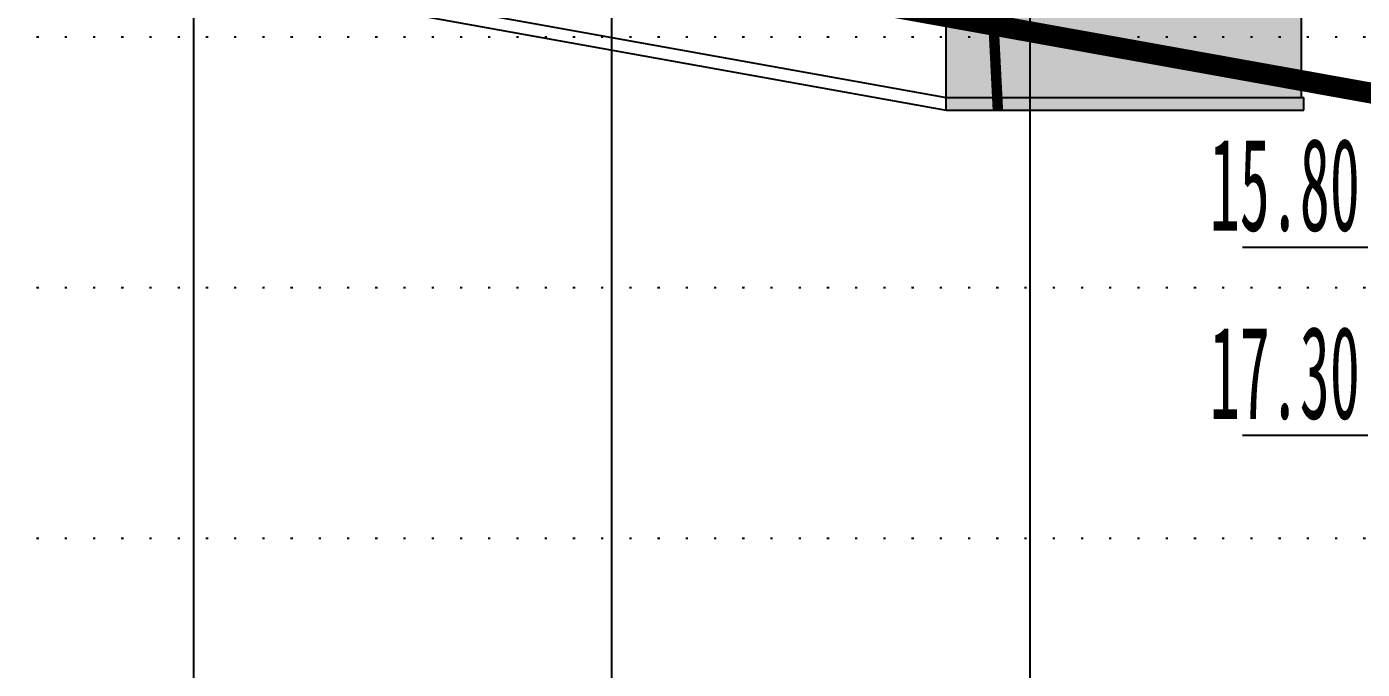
# Model space of a CAD drawing. Header units: millimetres. Extents: x -1499 to 6658, y -12483 to -6008.
# Drawn here: x 4948.2 to 5012.1, y -11135.3 to -11104.6 of the extents above; entities that cross this region are included whole.
import ezdxf

# ---------------------------------------------------------------- set-up
doc = ezdxf.new("R2010")
doc.units = ezdxf.units.MM
doc.linetypes.add('A-DOTLN01H', pattern=[0.125, 0, -0.125])
doc.linetypes.add('CONT', pattern=[2, 1, 1])
for name, color, linetype in [('CC-CUTT', 7, 'CONT'), ('CR-GRID', 56, 'A-DOTLN01H'), ('CS-CONC-MAJR', 4, 'Continuous'), ('CS-EXCV', 3, 'A-DIGLN01'), ('CS-LEAL', 1, 'Continuous'), ('CS-STEL-MAJR', 4, 'Continuous'), ('Layer', 7, 'Continuous'), ('수직그리드', 1, 'Continuous'), ('종단계획선', 7, 'Continuous')]:
    doc.layers.add(name, color=color, linetype=linetype)
doc.styles.add('굴림체', font='굴림체')
doc.linetypes.add('A-DIGLN01', pattern='A,0.9,-0.2,[19,kscals.shx,S=0.1,R=180,X=0,Y=0],0.9', length=2)

# ---------------------------------------------------------------- blocks, each defined once
blk = doc.blocks.new('TB-34')
at = {"layer": 'Layer'}
for points in [[(-3, -15.8), (-1, -15.8)], [(-3, -17.3), (-1, -17.3)]]:
    blk.add_lwpolyline(points, dxfattribs=at)
at = {"layer": 'Layer', "style": '굴림체'}
for s, p in [(' 15.80', (-4, -15.67)), (' 17.30', (-4, -17.17))]:
    blk.add_text(s, height=0.7407, dxfattribs=at).set_placement(p)

msp = doc.modelspace()

# ---------------------------------------------------------------- hatches: boundary and pattern name
at = {"layer": 'CS-LEAL'}
msp.add_hatch(color=253, dxfattribs=at).paths.add_polyline_path([(4992.157, -11059.685), (5002.039, -11059.685), (5004.946, -11050.965), (5005.079, -11051.255), (5005.206, -11052.888), (5009.157, -11093.459), (5009.157, -11107.967), (5009.257, -11107.967), (5009.257, -11108.567), (4992.157, -11108.567)])

# ---------------------------------------------------------------- linework, layer by layer
at = {"layer": 'CC-CUTT', "const_width": 0.5, "flags": 128}
msp.add_lwpolyline([(4991.55, -11047.539), (4994.631, -11108.567)], dxfattribs=at)
at = {"layer": 'CR-GRID', "linetype": 'A-DOTLN01H', "ltscale": 10}
for p, q in [((696.157, -11105.058), (6636.157, -11105.058)), ((696.157, -11117.058), (5436.157, -11117.058)), ((696.157, -11129.058), (5436.157, -11129.058))]:
    msp.add_line(p, q, dxfattribs=at)
at = {"layer": 'CS-CONC-MAJR'}
msp.add_lwpolyline([(3836.157, -10899.99), (4992.157, -11107.967)], dxfattribs=at)
at = {"layer": 'CS-EXCV', "ltscale": 5}
msp.add_lwpolyline([(3836.157, -10900.59), (4992.157, -11108.567)], dxfattribs=at)
at = {"layer": 'CS-STEL-MAJR', "color": 7, "linetype": 'ByBlock'}
for p, q in [((4992.157, -11108.567), (4992.157, -11059.685)), ((5009.157, -11107.967), (5009.157, -11093.459)), ((4992.157, -11107.967), (5009.257, -11107.967)), ((5009.257, -11108.567), (5009.257, -11107.967)), ((4992.157, -11108.567), (5009.257, -11108.567))]:
    msp.add_line(p, q, dxfattribs=at)
at = {"layer": '수직그리드'}
for p, q in [((4956.157, -10911.792), (4956.157, -11873.058)), ((4976.157, -10978.812), (4976.157, -11873.058)), ((4996.157, -10995.042), (4996.157, -11873.058))]:
    msp.add_line(p, q, dxfattribs=at)
at = {"layer": '종단계획선', "const_width": 1, "flags": 128}
msp.add_lwpolyline([(3561.157, -10846.644), (5131.157, -11129.105)], dxfattribs=at)

# ---------------------------------------------------------------- block references
at = {"color": 2, "xscale": 3, "yscale": 6, "zscale": 3}
msp.add_blockref('TB-34', (5015.327, -11020.325), dxfattribs=at)

doc.saveas('drawing.dxf')
